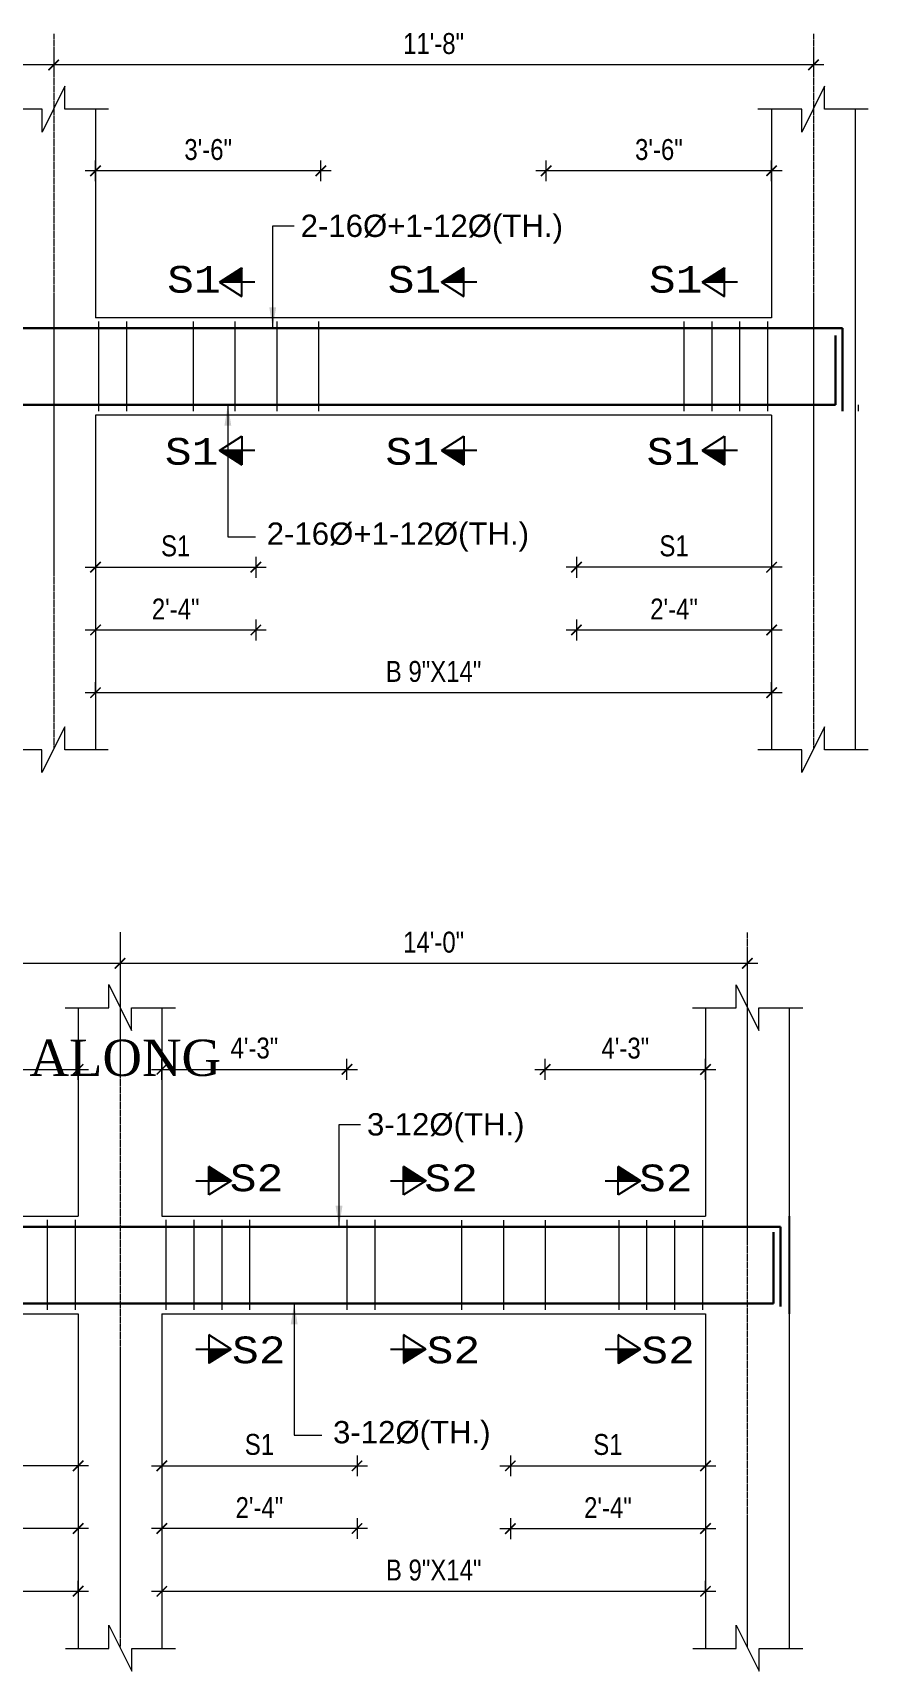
# Model space of a CAD drawing. Header units: inches. Extents: x -412 to 2766, y -9590 to -2111.
# Drawn here: x 1982.1 to 2221.8, y -5731.1 to -5261 of the extents above; entities that cross this region are included whole.
import ezdxf

# ---------------------------------------------------------------- set-up
doc = ezdxf.new("R2010")
doc.units = ezdxf.units.IN
doc.header["$LTSCALE"] = 0.5
doc.header["$MEASUREMENT"] = 0
doc.header["$PDMODE"] = 66
for name, pattern in [('ACAD_ISO02W100', [15, 12, -3]), ('ACAD_ISO03W100', [30, 12, -18]), ('CENTER2', [1.125, 0.75, -0.125, 0.125, -0.125])]:
    doc.linetypes.add(name, pattern=pattern)
for name, color, linetype, lineweight in [('09 CONTINUITY', 7, 'Continuous', 9), ('15 CENTER', 113, 'CENTER2', 15), ('15 TEXT', 7, 'Continuous', 15), ('20 BEAM ELEVATION', 140, 'ACAD_ISO03W100', 20), ('20 BEAM SECTION ARROW', 7, 'ACAD_ISO02W100', 20), ('20 STIRRUPS', 137, 'Continuous', 20), ('30 RENFORCEMENT', 12, 'Continuous', 30), ('DIM', 180, 'Continuous', 5), ('Profile ele', 4, 'Continuous', 25), ('RINF', 4, 'Continuous', 25)]:
    doc.layers.add(name, color=color, linetype=linetype, lineweight=lineweight)
doc.styles.add('arial', font='arial.ttf')
doc.styles.add('CUNEW', font='cour.ttf')
doc.styles.add('ordinary', font='ARIALN.TTF')
doc.styles.add('TEX8', font='cour.ttf', dxfattribs={"width": 0.75})
doc.dimstyles.new('SUREN 1', dxfattribs={"dimtxt": 0.75, "dimasz": 6, "dimexe": 1.5, "dimexo": 1.5, "dimgap": 1, "dimtad": 1, "dimdec": 1, "dimzin": 3, "dimdsep": 46, "dimlunit": 4, "dimtxsty": 'TEX8', "dimblk": 'ARCHTICK', "dimcen": 0.09375, "dimclrd": 1, "dimclre": 1, "dimclrt": 256, "dimadec": 0, "dimazin": 0, "dimtfac": 0.75, "dimtdec": 1, "dimtmove": 1, "dimatfit": 3, "dimfxl": 1, "dimtolj": 1, "dimtzin": 0, "dimlwd": 9, "dimlwe": 9, "dimarcsym": 0})
doc.dimstyles.new('SUREN 4', dxfattribs={"dimtxt": 4, "dimasz": 3, "dimexe": 3, "dimexo": 0, "dimgap": 3, "dimtad": 1, "dimdec": 0, "dimzin": 3, "dimdsep": 46, "dimlunit": 4, "dimtxsty": 'ordinary', "dimblk": 'ARCHTICK', "dimcen": 8, "dimdle": 3, "dimclrd": 1, "dimclre": 5, "dimclrt": 256, "dimadec": 3, "dimazin": 0, "dimtfac": 1, "dimtdec": 0, "dimtmove": 1, "dimatfit": 3, "dimfxl": 3, "dimfxlon": 1, "dimfrac": 1, "dimtolj": 1, "dimtzin": 0, "dimlwd": 5, "dimlwe": 5, "dimarcsym": 0})

# ---------------------------------------------------------------- blocks, each defined once
blk = doc.blocks.new('_ArchTick')
at = {"color": 0, "linetype": 'ByBlock', "const_width": 0.15}
blk.add_lwpolyline([(-0.5, -0.5), (0.5, 0.5)], dxfattribs=at)
blk = doc.blocks.new('*D1481')
at = {"layer": 'Defpoints', "color": 0, "transparency": 16777216}
for p in [(-17525.34, -16609.72), (-17469.34, -16609.72), (-17469.34, -16653.33)]:
    blk.add_point(p, dxfattribs=at)
at = {"layer": 'DIM', "color": 1, "lineweight": 5, "transparency": 16777216}
blk.add_line((-17528.34, -16653.33), (-17466.34, -16653.33), dxfattribs=at)
at = {"layer": 'DIM', "color": 5, "lineweight": 5, "transparency": 16777216}
for p, q in [((-17525.34, -16650.33), (-17525.34, -16656.33)), ((-17469.34, -16650.33), (-17469.34, -16656.33))]:
    blk.add_line(p, q, dxfattribs=at)
at = {"layer": 'DIM', "color": 1, "lineweight": 5, "transparency": 16777216, "xscale": 3, "yscale": 3, "zscale": 3, "rotation": 180}
blk.add_blockref('_ArchTick', (-17525.34, -16653.33), dxfattribs=at)
at = {"layer": 'DIM', "color": 1, "lineweight": 5, "transparency": 16777216, "xscale": 3, "yscale": 3, "zscale": 3}
blk.add_blockref('_ArchTick', (-17469.34, -16653.33), dxfattribs=at)
at = {"layer": 'DIM', "transparency": 16777216, "insert": (-17497.34, -16647.23), "char_height": 6, "attachment_point": 5, "style": 'ordinary'}
blk.add_mtext('\\A1;S1', dxfattribs=at)
blk = doc.blocks.new('*D1482')
at = {"layer": 'Defpoints', "color": 0, "transparency": 16777216}
for p in [(-17525.34, -16609.72), (-17469.34, -16609.72), (-17525.34, -16671.33)]:
    blk.add_point(p, dxfattribs=at)
at = {"layer": 'DIM', "color": 5, "lineweight": 5, "transparency": 16777216}
for p, q in [((-17525.34, -16668.33), (-17525.34, -16674.33)), ((-17469.34, -16668.33), (-17469.34, -16674.33))]:
    blk.add_line(p, q, dxfattribs=at)
at = {"layer": 'DIM', "color": 1, "lineweight": 5, "transparency": 16777216}
blk.add_line((-17466.34, -16671.33), (-17528.34, -16671.33), dxfattribs=at)
at = {"layer": 'DIM', "color": 1, "lineweight": 5, "transparency": 16777216, "xscale": 3, "yscale": 3, "zscale": 3, "rotation": 180}
blk.add_blockref('_ArchTick', (-17525.34, -16671.33), dxfattribs=at)
at = {"layer": 'DIM', "color": 1, "lineweight": 5, "transparency": 16777216, "xscale": 3, "yscale": 3, "zscale": 3}
blk.add_blockref('_ArchTick', (-17469.34, -16671.33), dxfattribs=at)
at = {"layer": 'DIM', "transparency": 16777216, "insert": (-17497.34, -16665.32), "char_height": 6, "attachment_point": 5, "style": 'ordinary'}
blk.add_mtext('\\A1;2\'-4"', dxfattribs=at)
blk = doc.blocks.new('*D1483')
at = {"layer": 'Defpoints', "color": 0, "transparency": 16777216}
for p in [(-17595.34, -16609.72), (-17549.34, -16609.72), (-17595.34, -16653.33)]:
    blk.add_point(p, dxfattribs=at)
at = {"layer": 'DIM', "color": 1, "lineweight": 5, "transparency": 16777216}
blk.add_line((-17546.34, -16653.33), (-17598.34, -16653.33), dxfattribs=at)
at = {"layer": 'DIM', "color": 5, "lineweight": 5, "transparency": 16777216}
for p, q in [((-17595.34, -16650.33), (-17595.34, -16656.33)), ((-17549.34, -16650.33), (-17549.34, -16656.33))]:
    blk.add_line(p, q, dxfattribs=at)
at = {"layer": 'DIM', "color": 1, "lineweight": 5, "transparency": 16777216, "xscale": 3, "yscale": 3, "zscale": 3, "rotation": 180}
blk.add_blockref('_ArchTick', (-17595.34, -16653.33), dxfattribs=at)
at = {"layer": 'DIM', "color": 1, "lineweight": 5, "transparency": 16777216, "xscale": 3, "yscale": 3, "zscale": 3}
blk.add_blockref('_ArchTick', (-17549.34, -16653.33), dxfattribs=at)
at = {"layer": 'DIM', "transparency": 16777216, "insert": (-17572.34, -16647.23), "char_height": 6, "attachment_point": 5, "style": 'ordinary'}
blk.add_mtext('\\A1;S1', dxfattribs=at)
blk = doc.blocks.new('*D1484')
at = {"layer": 'Defpoints', "color": 0, "transparency": 16777216}
for p in [(-17595.34, -16609.72), (-17549.34, -16609.72), (-17595.34, -16671.33)]:
    blk.add_point(p, dxfattribs=at)
at = {"layer": 'DIM', "color": 5, "lineweight": 5, "transparency": 16777216}
for p, q in [((-17595.34, -16668.33), (-17595.34, -16674.33)), ((-17549.34, -16668.33), (-17549.34, -16674.33))]:
    blk.add_line(p, q, dxfattribs=at)
at = {"layer": 'DIM', "color": 1, "lineweight": 5, "transparency": 16777216}
blk.add_line((-17546.34, -16671.33), (-17598.34, -16671.33), dxfattribs=at)
at = {"layer": 'DIM', "color": 1, "lineweight": 5, "transparency": 16777216, "xscale": 3, "yscale": 3, "zscale": 3, "rotation": 180}
blk.add_blockref('_ArchTick', (-17595.34, -16671.33), dxfattribs=at)
at = {"layer": 'DIM', "color": 1, "lineweight": 5, "transparency": 16777216, "xscale": 3, "yscale": 3, "zscale": 3}
blk.add_blockref('_ArchTick', (-17549.34, -16671.33), dxfattribs=at)
at = {"layer": 'DIM', "transparency": 16777216, "insert": (-17572.34, -16665.32), "char_height": 6, "attachment_point": 5, "style": 'ordinary'}
blk.add_mtext('\\A1;2\'-4"', dxfattribs=at)
blk = doc.blocks.new('*D1485')
at = {"layer": 'Defpoints', "color": 0, "transparency": 16777216}
for p in [(-17425.34, -16609.74), (-17369.34, -16609.74), (-17369.34, -16653.35)]:
    blk.add_point(p, dxfattribs=at)
at = {"layer": 'DIM', "color": 1, "lineweight": 5, "transparency": 16777216}
blk.add_line((-17428.34, -16653.35), (-17366.34, -16653.35), dxfattribs=at)
at = {"layer": 'DIM', "color": 5, "lineweight": 5, "transparency": 16777216}
for p, q in [((-17425.34, -16650.35), (-17425.34, -16656.35)), ((-17369.34, -16650.35), (-17369.34, -16656.35))]:
    blk.add_line(p, q, dxfattribs=at)
at = {"layer": 'DIM', "color": 1, "lineweight": 5, "transparency": 16777216, "xscale": 3, "yscale": 3, "zscale": 3, "rotation": 180}
blk.add_blockref('_ArchTick', (-17425.34, -16653.35), dxfattribs=at)
at = {"layer": 'DIM', "color": 1, "lineweight": 5, "transparency": 16777216, "xscale": 3, "yscale": 3, "zscale": 3}
blk.add_blockref('_ArchTick', (-17369.34, -16653.35), dxfattribs=at)
at = {"layer": 'DIM', "transparency": 16777216, "insert": (-17397.34, -16647.25), "char_height": 6, "attachment_point": 5, "style": 'ordinary'}
blk.add_mtext('\\A1;S1', dxfattribs=at)
blk = doc.blocks.new('*D1486')
at = {"layer": 'Defpoints', "color": 0, "transparency": 16777216}
for p in [(-17425.34, -16609.74), (-17369.34, -16609.74), (-17369.34, -16671.35)]:
    blk.add_point(p, dxfattribs=at)
at = {"layer": 'DIM', "color": 1, "lineweight": 5, "transparency": 16777216}
blk.add_line((-17428.34, -16671.35), (-17366.34, -16671.35), dxfattribs=at)
at = {"layer": 'DIM', "color": 5, "lineweight": 5, "transparency": 16777216}
for p, q in [((-17425.34, -16668.35), (-17425.34, -16674.35)), ((-17369.34, -16668.35), (-17369.34, -16674.35))]:
    blk.add_line(p, q, dxfattribs=at)
at = {"layer": 'DIM', "color": 1, "lineweight": 5, "transparency": 16777216, "xscale": 3, "yscale": 3, "zscale": 3, "rotation": 180}
blk.add_blockref('_ArchTick', (-17425.34, -16671.35), dxfattribs=at)
at = {"layer": 'DIM', "color": 1, "lineweight": 5, "transparency": 16777216, "xscale": 3, "yscale": 3, "zscale": 3}
blk.add_blockref('_ArchTick', (-17369.34, -16671.35), dxfattribs=at)
at = {"layer": 'DIM', "transparency": 16777216, "insert": (-17397.34, -16665.34), "char_height": 6, "attachment_point": 5, "style": 'ordinary'}
blk.add_mtext('\\A1;2\'-4"', dxfattribs=at)
blk = doc.blocks.new('*D1487')
at = {"layer": 'Defpoints', "color": 0, "transparency": 16777216}
for p in [(-17743.34, -16689.33), (-17549.34, -16689.33), (-17549.34, -16689.33)]:
    blk.add_point(p, dxfattribs=at)
at = {"layer": 'DIM', "color": 5, "lineweight": 5, "transparency": 16777216}
for p, q in [((-17743.34, -16689.33), (-17743.34, -16686.33)), ((-17549.34, -16689.33), (-17549.34, -16686.33))]:
    blk.add_line(p, q, dxfattribs=at)
at = {"layer": 'DIM', "color": 1, "lineweight": 5, "transparency": 16777216}
blk.add_line((-17746.34, -16689.33), (-17546.34, -16689.33), dxfattribs=at)
at = {"layer": 'DIM', "color": 1, "lineweight": 5, "transparency": 16777216, "xscale": 3, "yscale": 3, "zscale": 3, "rotation": 180}
blk.add_blockref('_ArchTick', (-17743.34, -16689.33), dxfattribs=at)
at = {"layer": 'DIM', "color": 1, "lineweight": 5, "transparency": 16777216, "xscale": 3, "yscale": 3, "zscale": 3}
blk.add_blockref('_ArchTick', (-17549.34, -16689.33), dxfattribs=at)
at = {"layer": 'DIM', "transparency": 16777216, "insert": (-17646.34, -16683.27), "char_height": 6, "attachment_point": 5, "style": 'ordinary'}
blk.add_mtext('\\A1;B 9"X14"', dxfattribs=at)
blk = doc.blocks.new('*D1488')
at = {"layer": 'Defpoints', "color": 0, "transparency": 16777216}
for p in [(-17525.34, -16689.33), (-17369.34, -16689.35, 0), (-17369.34, -16689.35)]:
    blk.add_point(p, dxfattribs=at)
at = {"layer": 'DIM', "color": 5, "lineweight": 5, "transparency": 16777216}
for p, q in [((-17369.34, -16689.35), (-17369.34, -16686.35)), ((-17525.34, -16689.33), (-17525.34, -16692.35))]:
    blk.add_line(p, q, dxfattribs=at)
at = {"layer": 'DIM', "color": 1, "lineweight": 5, "transparency": 16777216}
blk.add_line((-17528.34, -16689.35), (-17366.34, -16689.35), dxfattribs=at)
at = {"layer": 'DIM', "color": 1, "lineweight": 5, "transparency": 16777216, "xscale": 3, "yscale": 3, "zscale": 3, "rotation": 180}
blk.add_blockref('_ArchTick', (-17525.34, -16689.35), dxfattribs=at)
at = {"layer": 'DIM', "color": 1, "lineweight": 5, "transparency": 16777216, "xscale": 3, "yscale": 3, "zscale": 3}
blk.add_blockref('_ArchTick', (-17369.34, -16689.35), dxfattribs=at)
at = {"layer": 'DIM', "transparency": 16777216, "insert": (-17447.34, -16683.29), "char_height": 6, "attachment_point": 5, "style": 'ordinary'}
blk.add_mtext('\\A1;B 9"X14"', dxfattribs=at)
blk = doc.blocks.new('*D1489')
at = {"layer": 'Defpoints', "color": 0, "transparency": 16777216}
for p in [(-17755.34, -16500.24), (-17537.34, -16500.24), (-17755.34, -16509.14)]:
    blk.add_point(p, dxfattribs=at)
at = {"layer": 'DIM', "color": 5, "lineweight": 5, "transparency": 16777216}
for p, q in [((-17755.34, -16506.14), (-17755.34, -16512.14)), ((-17537.34, -16506.14), (-17537.34, -16512.14))]:
    blk.add_line(p, q, dxfattribs=at)
at = {"layer": 'DIM', "color": 1, "lineweight": 5, "transparency": 16777216}
blk.add_line((-17534.34, -16509.14), (-17758.34, -16509.14), dxfattribs=at)
at = {"layer": 'DIM', "color": 1, "lineweight": 5, "transparency": 16777216, "xscale": 3, "yscale": 3, "zscale": 3, "rotation": 180}
blk.add_blockref('_ArchTick', (-17755.34, -16509.14), dxfattribs=at)
at = {"layer": 'DIM', "color": 1, "lineweight": 5, "transparency": 16777216, "xscale": 3, "yscale": 3, "zscale": 3}
blk.add_blockref('_ArchTick', (-17537.34, -16509.14), dxfattribs=at)
at = {"layer": 'DIM', "transparency": 16777216, "insert": (-17646.34, -16503.13), "char_height": 6, "attachment_point": 5, "style": 'ordinary'}
blk.add_mtext('\\A1;12\'-7"', dxfattribs=at)
blk = doc.blocks.new('*D1490')
at = {"layer": 'Defpoints', "color": 0, "transparency": 16777216}
for p in [(-17537.34, -16500.24), (-17357.34, -16500.26, 0), (-17537.34, -16509.16)]:
    blk.add_point(p, dxfattribs=at)
at = {"layer": 'DIM', "color": 5, "lineweight": 5, "transparency": 16777216}
for p, q in [((-17537.34, -16506.16), (-17537.34, -16512.16)), ((-17357.34, -16506.16), (-17357.34, -16512.16))]:
    blk.add_line(p, q, dxfattribs=at)
at = {"layer": 'DIM', "color": 1, "lineweight": 5, "transparency": 16777216}
blk.add_line((-17354.34, -16509.16), (-17540.34, -16509.16), dxfattribs=at)
at = {"layer": 'DIM', "color": 1, "lineweight": 5, "transparency": 16777216, "xscale": 3, "yscale": 3, "zscale": 3, "rotation": 180}
blk.add_blockref('_ArchTick', (-17537.34, -16509.16), dxfattribs=at)
at = {"layer": 'DIM', "color": 1, "lineweight": 5, "transparency": 16777216, "xscale": 3, "yscale": 3, "zscale": 3}
blk.add_blockref('_ArchTick', (-17357.34, -16509.16), dxfattribs=at)
at = {"layer": 'DIM', "transparency": 16777216, "insert": (-17447.34, -16503.1), "char_height": 6, "attachment_point": 5, "style": 'ordinary'}
blk.add_mtext('\\A1;14\'-0"', dxfattribs=at)
blk = doc.blocks.new('*D1491')
at = {"layer": 'Defpoints', "color": 0, "transparency": 16777216}
for p in [(-17472.23, -16539.56), (-17525.34, -16581.72), (-17472.23, -16586.24)]:
    blk.add_point(p, dxfattribs=at)
at = {"layer": 'DIM', "color": 5, "lineweight": 5, "transparency": 16777216}
for p, q in [((-17525.34, -16542.56), (-17525.34, -16536.56)), ((-17472.23, -16542.56), (-17472.23, -16536.56))]:
    blk.add_line(p, q, dxfattribs=at)
at = {"layer": 'DIM', "color": 1, "lineweight": 5, "transparency": 16777216}
blk.add_line((-17528.34, -16539.56), (-17469.23, -16539.56), dxfattribs=at)
at = {"layer": 'DIM', "color": 1, "lineweight": 5, "transparency": 16777216, "xscale": 3, "yscale": 3, "zscale": 3, "rotation": 180}
blk.add_blockref('_ArchTick', (-17525.34, -16539.56), dxfattribs=at)
at = {"layer": 'DIM', "color": 1, "lineweight": 5, "transparency": 16777216, "xscale": 3, "yscale": 3, "zscale": 3}
blk.add_blockref('_ArchTick', (-17472.23, -16539.56), dxfattribs=at)
at = {"layer": 'DIM', "transparency": 16777216, "insert": (-17498.78, -16533.49), "char_height": 6, "attachment_point": 5, "style": 'ordinary'}
blk.add_mtext('\\A1;4\'-3"', dxfattribs=at)
blk = doc.blocks.new('*D1492')
at = {"layer": 'Defpoints', "color": 0, "transparency": 16777216}
for p in [(-17369.34, -16539.58), (-17369.34, -16581.74), (-17415.35, -16586.24)]:
    blk.add_point(p, dxfattribs=at)
at = {"layer": 'DIM', "color": 5, "lineweight": 5, "transparency": 16777216}
for p, q in [((-17415.35, -16542.58), (-17415.35, -16536.58)), ((-17369.34, -16542.58), (-17369.34, -16536.58))]:
    blk.add_line(p, q, dxfattribs=at)
at = {"layer": 'DIM', "color": 1, "lineweight": 5, "transparency": 16777216}
blk.add_line((-17418.35, -16539.58), (-17366.34, -16539.58), dxfattribs=at)
at = {"layer": 'DIM', "color": 1, "lineweight": 5, "transparency": 16777216, "xscale": 3, "yscale": 3, "zscale": 3, "rotation": 180}
blk.add_blockref('_ArchTick', (-17415.35, -16539.58), dxfattribs=at)
at = {"layer": 'DIM', "color": 1, "lineweight": 5, "transparency": 16777216, "xscale": 3, "yscale": 3, "zscale": 3}
blk.add_blockref('_ArchTick', (-17369.34, -16539.58), dxfattribs=at)
at = {"layer": 'DIM', "transparency": 16777216, "insert": (-17392.34, -16533.51), "char_height": 6, "attachment_point": 5, "style": 'ordinary'}
blk.add_mtext('\\A1;4\'-3"', dxfattribs=at)
blk = doc.blocks.new('*D1494')
at = {"layer": 'Defpoints', "color": 0, "transparency": 16777216}
for p in [(-17549.34, -16539.56), (-17614.01, -16581.72), (-17549.34, -16586.23, 0)]:
    blk.add_point(p, dxfattribs=at)
at = {"layer": 'DIM', "color": 5, "lineweight": 5, "transparency": 16777216}
for p, q in [((-17614.01, -16542.56), (-17614.01, -16536.56)), ((-17549.34, -16542.56), (-17549.34, -16536.56))]:
    blk.add_line(p, q, dxfattribs=at)
at = {"layer": 'DIM', "color": 1, "lineweight": 5, "transparency": 16777216}
blk.add_line((-17617.01, -16539.56), (-17546.34, -16539.56), dxfattribs=at)
at = {"layer": 'DIM', "color": 1, "lineweight": 5, "transparency": 16777216, "xscale": 3, "yscale": 3, "zscale": 3, "rotation": 180}
blk.add_blockref('_ArchTick', (-17614.01, -16539.56), dxfattribs=at)
at = {"layer": 'DIM', "color": 1, "lineweight": 5, "transparency": 16777216, "xscale": 3, "yscale": 3, "zscale": 3}
blk.add_blockref('_ArchTick', (-17549.34, -16539.56), dxfattribs=at)
at = {"layer": 'DIM', "transparency": 16777216, "insert": (-17581.67, -16533.49), "char_height": 6, "attachment_point": 5, "style": 'ordinary'}
blk.add_mtext('\\A1;3\'-8"', dxfattribs=at)
blk = doc.blocks.new('*D1546')
at = {"layer": 'Defpoints', "color": 0, "transparency": 16777216}
for p in [(-15566.78, -17058.32), (-15510.78, -17058.32), (-15566.78, -17101.93)]:
    blk.add_point(p, dxfattribs=at)
at = {"layer": 'DIM', "color": 5, "lineweight": 5, "transparency": 16777216}
for p, q in [((-15566.78, -17098.93), (-15566.78, -17104.93)), ((-15510.78, -17098.93), (-15510.78, -17104.93))]:
    blk.add_line(p, q, dxfattribs=at)
at = {"layer": 'DIM', "color": 1, "lineweight": 5, "transparency": 16777216}
blk.add_line((-15507.78, -17101.93), (-15569.78, -17101.93), dxfattribs=at)
at = {"layer": 'DIM', "color": 1, "lineweight": 5, "transparency": 16777216, "xscale": 3, "yscale": 3, "zscale": 3, "rotation": 180}
blk.add_blockref('_ArchTick', (-15566.78, -17101.93), dxfattribs=at)
at = {"layer": 'DIM', "color": 1, "lineweight": 5, "transparency": 16777216, "xscale": 3, "yscale": 3, "zscale": 3}
blk.add_blockref('_ArchTick', (-15510.78, -17101.93), dxfattribs=at)
at = {"layer": 'DIM', "transparency": 16777216, "insert": (-15538.78, -17095.83), "char_height": 6, "attachment_point": 5, "style": 'ordinary'}
blk.add_mtext('\\A1;S1', dxfattribs=at)
blk = doc.blocks.new('*D1547')
at = {"layer": 'Defpoints', "color": 0, "transparency": 16777216}
for p in [(-15566.78, -17058.32), (-15510.78, -17058.32), (-15510.78, -17119.93)]:
    blk.add_point(p, dxfattribs=at)
at = {"layer": 'DIM', "color": 5, "lineweight": 5, "transparency": 16777216}
for p, q in [((-15566.78, -17116.93), (-15566.78, -17122.93)), ((-15510.78, -17116.93), (-15510.78, -17122.93))]:
    blk.add_line(p, q, dxfattribs=at)
at = {"layer": 'DIM', "color": 1, "lineweight": 5, "transparency": 16777216}
blk.add_line((-15569.78, -17119.93), (-15507.78, -17119.93), dxfattribs=at)
at = {"layer": 'DIM', "color": 1, "lineweight": 5, "transparency": 16777216, "xscale": 3, "yscale": 3, "zscale": 3, "rotation": 180}
blk.add_blockref('_ArchTick', (-15566.78, -17119.93), dxfattribs=at)
at = {"layer": 'DIM', "color": 1, "lineweight": 5, "transparency": 16777216, "xscale": 3, "yscale": 3, "zscale": 3}
blk.add_blockref('_ArchTick', (-15510.78, -17119.93), dxfattribs=at)
at = {"layer": 'DIM', "transparency": 16777216, "insert": (-15538.78, -17113.92), "char_height": 6, "attachment_point": 5, "style": 'ordinary'}
blk.add_mtext('\\A1;2\'-4"', dxfattribs=at)
blk = doc.blocks.new('*D1550')
at = {"layer": 'Defpoints', "color": 0, "transparency": 16777216}
for p in [(-15704.78, -17058.32), (-15658.78, -17058.32), (-15658.78, -17101.93)]:
    blk.add_point(p, dxfattribs=at)
at = {"layer": 'DIM', "color": 5, "lineweight": 5, "transparency": 16777216}
for p, q in [((-15704.78, -17098.93), (-15704.78, -17104.93)), ((-15658.78, -17098.93), (-15658.78, -17104.93))]:
    blk.add_line(p, q, dxfattribs=at)
at = {"layer": 'DIM', "color": 1, "lineweight": 5, "transparency": 16777216}
blk.add_line((-15707.78, -17101.93), (-15655.78, -17101.93), dxfattribs=at)
at = {"layer": 'DIM', "color": 1, "lineweight": 5, "transparency": 16777216, "xscale": 3, "yscale": 3, "zscale": 3, "rotation": 180}
blk.add_blockref('_ArchTick', (-15704.78, -17101.93), dxfattribs=at)
at = {"layer": 'DIM', "color": 1, "lineweight": 5, "transparency": 16777216, "xscale": 3, "yscale": 3, "zscale": 3}
blk.add_blockref('_ArchTick', (-15658.78, -17101.93), dxfattribs=at)
at = {"layer": 'DIM', "transparency": 16777216, "insert": (-15681.78, -17095.83), "char_height": 6, "attachment_point": 5, "style": 'ordinary'}
blk.add_mtext('\\A1;S1', dxfattribs=at)
blk = doc.blocks.new('*D1551')
at = {"layer": 'Defpoints', "color": 0, "transparency": 16777216}
for p in [(-15704.78, -17058.32), (-15658.78, -17058.32), (-15658.78, -17119.93)]:
    blk.add_point(p, dxfattribs=at)
at = {"layer": 'DIM', "color": 5, "lineweight": 5, "transparency": 16777216}
for p, q in [((-15704.78, -17116.93), (-15704.78, -17122.93)), ((-15658.78, -17116.93), (-15658.78, -17122.93))]:
    blk.add_line(p, q, dxfattribs=at)
at = {"layer": 'DIM', "color": 1, "lineweight": 5, "transparency": 16777216}
blk.add_line((-15707.78, -17119.93), (-15655.78, -17119.93), dxfattribs=at)
at = {"layer": 'DIM', "color": 1, "lineweight": 5, "transparency": 16777216, "xscale": 3, "yscale": 3, "zscale": 3, "rotation": 180}
blk.add_blockref('_ArchTick', (-15704.78, -17119.93), dxfattribs=at)
at = {"layer": 'DIM', "color": 1, "lineweight": 5, "transparency": 16777216, "xscale": 3, "yscale": 3, "zscale": 3}
blk.add_blockref('_ArchTick', (-15658.78, -17119.93), dxfattribs=at)
at = {"layer": 'DIM', "transparency": 16777216, "insert": (-15681.78, -17113.92), "char_height": 6, "attachment_point": 5, "style": 'ordinary'}
blk.add_mtext('\\A1;2\'-4"', dxfattribs=at)
blk = doc.blocks.new('*D1554')
at = {"layer": 'Defpoints', "color": 0, "transparency": 16777216}
for p in [(-15704.78, -17137.93), (-15704.78, -17137.93), (-15510.78, -17137.93)]:
    blk.add_point(p, dxfattribs=at)
at = {"layer": 'DIM', "color": 1, "lineweight": 5, "transparency": 16777216}
blk.add_line((-15507.78, -17137.93), (-15707.78, -17137.93), dxfattribs=at)
at = {"layer": 'DIM', "color": 5, "lineweight": 5, "transparency": 16777216}
for p, q in [((-15704.78, -17137.93), (-15704.78, -17134.93)), ((-15510.78, -17137.93), (-15510.78, -17134.93))]:
    blk.add_line(p, q, dxfattribs=at)
at = {"layer": 'DIM', "color": 1, "lineweight": 5, "transparency": 16777216, "xscale": 3, "yscale": 3, "zscale": 3, "rotation": 180}
blk.add_blockref('_ArchTick', (-15704.78, -17137.93), dxfattribs=at)
at = {"layer": 'DIM', "color": 1, "lineweight": 5, "transparency": 16777216, "xscale": 3, "yscale": 3, "zscale": 3}
blk.add_blockref('_ArchTick', (-15510.78, -17137.93), dxfattribs=at)
at = {"layer": 'DIM', "transparency": 16777216, "insert": (-15607.78, -17131.87), "char_height": 6, "attachment_point": 5, "style": 'ordinary'}
blk.add_mtext('\\A1;B 9"X14"', dxfattribs=at)
blk = doc.blocks.new('*D1563')
at = {"layer": 'Defpoints', "color": 0, "transparency": 16777216}
for p in [(-15575.45, -16988.16), (-15510.78, -17030.32), (-15575.45, -17034.83, 0)]:
    blk.add_point(p, dxfattribs=at)
at = {"layer": 'DIM', "color": 5, "lineweight": 5, "transparency": 16777216}
for p, q in [((-15575.45, -16991.16), (-15575.45, -16985.16)), ((-15510.78, -16991.16), (-15510.78, -16985.16))]:
    blk.add_line(p, q, dxfattribs=at)
at = {"layer": 'DIM', "color": 1, "lineweight": 5, "transparency": 16777216}
blk.add_line((-15507.78, -16988.16), (-15578.45, -16988.16), dxfattribs=at)
at = {"layer": 'DIM', "color": 1, "lineweight": 5, "transparency": 16777216, "xscale": 3, "yscale": 3, "zscale": 3, "rotation": 180}
blk.add_blockref('_ArchTick', (-15575.45, -16988.16), dxfattribs=at)
at = {"layer": 'DIM', "color": 1, "lineweight": 5, "transparency": 16777216, "xscale": 3, "yscale": 3, "zscale": 3}
blk.add_blockref('_ArchTick', (-15510.78, -16988.16), dxfattribs=at)
at = {"layer": 'DIM', "transparency": 16777216, "insert": (-15543.12, -16982.1), "char_height": 6, "attachment_point": 5, "style": 'ordinary'}
blk.add_mtext('\\A1;3\'-6"', dxfattribs=at)
blk = doc.blocks.new('*D1564')
at = {"layer": 'Defpoints', "color": 0, "transparency": 16777216}
for p in [(-15704.78, -16988.16), (-15640.12, -17030.32), (-15704.78, -17034.83, 0)]:
    blk.add_point(p, dxfattribs=at)
at = {"layer": 'DIM', "color": 5, "lineweight": 5, "transparency": 16777216}
for p, q in [((-15704.78, -16991.16), (-15704.78, -16985.16)), ((-15640.12, -16991.16), (-15640.12, -16985.16))]:
    blk.add_line(p, q, dxfattribs=at)
at = {"layer": 'DIM', "color": 1, "lineweight": 5, "transparency": 16777216}
blk.add_line((-15637.12, -16988.16), (-15707.78, -16988.16), dxfattribs=at)
at = {"layer": 'DIM', "color": 1, "lineweight": 5, "transparency": 16777216, "xscale": 3, "yscale": 3, "zscale": 3, "rotation": 180}
blk.add_blockref('_ArchTick', (-15704.78, -16988.16), dxfattribs=at)
at = {"layer": 'DIM', "color": 1, "lineweight": 5, "transparency": 16777216, "xscale": 3, "yscale": 3, "zscale": 3}
blk.add_blockref('_ArchTick', (-15640.12, -16988.16), dxfattribs=at)
at = {"layer": 'DIM', "transparency": 16777216, "insert": (-15672.45, -16982.1), "char_height": 6, "attachment_point": 5, "style": 'ordinary'}
blk.add_mtext('\\A1;3\'-6"', dxfattribs=at)
blk = doc.blocks.new('*D1568')
at = {"layer": 'Defpoints', "color": 0, "transparency": 16777216}
for p in [(-15896.78, -16948.86), (-15716.78, -16948.88, 0), (-15896.78, -16957.79)]:
    blk.add_point(p, dxfattribs=at)
at = {"layer": 'DIM', "color": 5, "lineweight": 5, "transparency": 16777216}
for p, q in [((-15896.78, -16954.79), (-15896.78, -16960.79)), ((-15716.78, -16954.79), (-15716.78, -16960.79))]:
    blk.add_line(p, q, dxfattribs=at)
at = {"layer": 'DIM', "color": 1, "lineweight": 5, "transparency": 16777216}
blk.add_line((-15713.78, -16957.79), (-15899.78, -16957.79), dxfattribs=at)
at = {"layer": 'DIM', "color": 1, "lineweight": 5, "transparency": 16777216, "xscale": 3, "yscale": 3, "zscale": 3, "rotation": 180}
blk.add_blockref('_ArchTick', (-15896.78, -16957.79), dxfattribs=at)
at = {"layer": 'DIM', "color": 1, "lineweight": 5, "transparency": 16777216, "xscale": 3, "yscale": 3, "zscale": 3}
blk.add_blockref('_ArchTick', (-15716.78, -16957.79), dxfattribs=at)
at = {"layer": 'DIM', "transparency": 16777216, "insert": (-15806.78, -16951.72), "char_height": 6, "attachment_point": 5, "style": 'ordinary'}
blk.add_mtext('\\A1;7\'-8"', dxfattribs=at)
blk = doc.blocks.new('*D1583')
at = {"layer": 'Defpoints', "color": 0, "transparency": 16777216}
for p in [(-15716.78, -16948.84), (-15498.78, -16948.84), (-15716.78, -16957.75)]:
    blk.add_point(p, dxfattribs=at)
at = {"layer": 'DIM', "color": 5, "lineweight": 5, "transparency": 16777216}
for p, q in [((-15716.78, -16954.75), (-15716.78, -16960.75)), ((-15498.78, -16954.75), (-15498.78, -16960.75))]:
    blk.add_line(p, q, dxfattribs=at)
at = {"layer": 'DIM', "color": 1, "lineweight": 5, "transparency": 16777216}
blk.add_line((-15495.78, -16957.75), (-15719.78, -16957.75), dxfattribs=at)
at = {"layer": 'DIM', "color": 1, "lineweight": 5, "transparency": 16777216, "xscale": 3, "yscale": 3, "zscale": 3, "rotation": 180}
blk.add_blockref('_ArchTick', (-15716.78, -16957.75), dxfattribs=at)
at = {"layer": 'DIM', "color": 1, "lineweight": 5, "transparency": 16777216, "xscale": 3, "yscale": 3, "zscale": 3}
blk.add_blockref('_ArchTick', (-15498.78, -16957.75), dxfattribs=at)
at = {"layer": 'DIM', "transparency": 16777216, "insert": (-15607.78, -16951.68), "char_height": 6, "attachment_point": 5, "style": 'ordinary'}
blk.add_mtext('\\A1;11\'-8"', dxfattribs=at)
blk = doc.blocks.new('51')
at = {"layer": 'RINF'}
h = blk.add_hatch(dxfattribs=at)
h.set_pattern_fill('ANSI31', color=1, scale=0.029257, style=0)
h.set_pattern_definition([(135.000000013, (-87441.2542703, -31960.1502733), (0.00271529004177, 0.00271529004057), [])])
h.paths.add_polyline_path([(-17511.84, -16567.42), (-17505.44, -16571.51), (-17511.84, -16571.51)])
h = blk.add_hatch(dxfattribs=at)
h.set_pattern_fill('ANSI31', color=1, scale=0.029257, style=0)
h.set_pattern_definition([(135.000000013, (-87783.414009, -31960.1601314), (0.00271529004177, 0.00271529004057), [])])
h.paths.add_polyline_path([(-17456, -16567.43), (-17449.59, -16571.52), (-17456, -16571.52)])
h = blk.add_hatch(dxfattribs=at)
h.set_pattern_fill('ANSI31', color=1, scale=0.029257, style=0)
h.set_pattern_definition([(135.000000013, (-87323.8220682, -31960.1699894), (0.00271529004177, 0.00271529004057), [])])
h.paths.add_polyline_path([(-17394.41, -16567.44), (-17388, -16571.53), (-17394.41, -16571.53)])
h = blk.add_hatch(dxfattribs=at)
h.set_pattern_fill('ANSI31', color=1, scale=1.6, style=0)
h.set_pattern_definition([(135.000000013, (-3812514.86467, -833752.97078), (0.148492424155, 0.148492424089), [])])
h.paths.add_polyline_path([(-17511.84, -16623.91), (-17505.44, -16619.82), (-17511.84, -16619.82)])
h = blk.add_hatch(dxfattribs=at)
h.set_pattern_fill('ANSI31', color=1, scale=1.6, style=0)
h.set_pattern_definition([(135.000000013, (-3812857.0244, -833752.98064), (0.148492424155, 0.148492424089), [])])
h.paths.add_polyline_path([(-17456, -16623.92), (-17449.59, -16619.83), (-17456, -16619.83)])
h = blk.add_hatch(dxfattribs=at)
h.set_pattern_fill('ANSI31', color=1, scale=1.6, style=0)
h.set_pattern_definition([(135.000000013, (-3812397.43246, -833752.9905), (0.148492424155, 0.148492424089), [])])
h.paths.add_polyline_path([(-17394.41, -16623.93), (-17388, -16619.84), (-17394.41, -16619.84)])
at = {"layer": '09 CONTINUITY', "color": 2, "lineweight": 5, "ltscale": 25, "elevation": 0}
for points in [[(-17553.06, -16521.89), (-17540.56, -16521.89), (-17540.56, -16515.26), (-17534.02, -16528.44), (-17534.02, -16521.89), (-17521.44, -16521.89)], [(-17373.06, -16521.91), (-17360.56, -16521.91), (-17360.56, -16515.28), (-17354.02, -16528.46), (-17354.02, -16521.91), (-17341.44, -16521.91)], [(-17553.01, -16705.72), (-17540.51, -16705.72), (-17540.51, -16699.09), (-17533.97, -16712.27), (-17533.97, -16705.72), (-17521.39, -16705.72)], [(-17373.01, -16705.74), (-17360.51, -16705.74), (-17360.51, -16699.11), (-17353.97, -16712.29), (-17353.97, -16705.74), (-17341.39, -16705.74)]]:
    blk.add_lwpolyline(points, dxfattribs=at)
at = {"layer": '15 CENTER', "ltscale": 0.05}
for p, q in [((-17537.34, -16500.24), (-17537.34, -16705.48)), ((-17357.34, -16500.26, 0), (-17357.34, -16705.5, 0))]:
    blk.add_line(p, q, dxfattribs=at)
at = {"layer": '20 BEAM ELEVATION', "linetype": 'ByBlock', "ltscale": 20}
for p, q in [((-17549.34, -16521.89), (-17549.34, -16581.72)), ((-17525.34, -16521.89), (-17525.34, -16581.72)), ((-17369.34, -16521.91, 0), (-17369.34, -16581.74, 0)), ((-17345.34, -16521.91, 0), (-17345.34, -16581.74, 0)), ((-17743.34, -16581.72), (-17549.34, -16581.72)), ((-17525.34, -16581.72), (-17369.34, -16581.74, 0)), ((-17743.34, -16609.72), (-17549.34, -16609.72)), ((-17549.34, -16609.72), (-17549.34, -16705.72)), ((-17525.34, -16609.72), (-17525.34, -16705.72)), ((-17525.34, -16609.72), (-17369.34, -16609.74, 0)), ((-17369.34, -16609.74, 0), (-17369.34, -16705.74, 0)), ((-17345.34, -16609.74, 0), (-17345.34, -16705.74, 0))]:
    blk.add_line(p, q, dxfattribs=at)
at = {"layer": '20 STIRRUPS'}
for p, q in [((-17558.23, -16582.78), (-17558.23, -16608.56)), ((-17550.23, -16582.78), (-17550.23, -16608.56)), ((-17524.15, -16582.78), (-17524.15, -16608.56)), ((-17516.15, -16582.78), (-17516.15, -16608.56)), ((-17508.15, -16582.78), (-17508.15, -16608.56)), ((-17500.15, -16582.78), (-17500.15, -16608.56)), ((-17472.23, -16582.78), (-17472.23, -16608.56)), ((-17464.23, -16582.78), (-17464.23, -16608.56)), ((-17439.35, -16582.8, 0), (-17439.35, -16608.58, 0)), ((-17427.35, -16582.8, 0), (-17427.35, -16608.58, 0)), ((-17415.35, -16582.8, 0), (-17415.35, -16608.58, 0)), ((-17394.23, -16582.8, 0), (-17394.23, -16608.58, 0)), ((-17386.23, -16582.8, 0), (-17386.23, -16608.58, 0)), ((-17378.23, -16582.8, 0), (-17378.23, -16608.58, 0)), ((-17370.23, -16582.8, 0), (-17370.23, -16608.58, 0))]:
    blk.add_line(p, q, dxfattribs=at)
at = {"layer": '30 RENFORCEMENT', "lineweight": 30, "ltscale": 0.75}
for p, q in [((-17763.65, -16584.75), (-17347.87, -16584.77, 0)), ((-17349.87, -16586.3, 0), (-17349.87, -16606.74, 0)), ((-17347.87, -16584.77, 0), (-17347.87, -16607.66, 0)), ((-17761.65, -16606.72), (-17349.87, -16606.74, 0))]:
    blk.add_line(p, q, dxfattribs=at)
at = {"layer": 'Profile ele'}
blk.add_line((-17345.34, -16581.74, 0), (-17345.34, -16609.74, 0), dxfattribs=at)
at = {"layer": 'RINF', "color": 1}
for p, q in [((-17511.84, -16575.6), (-17511.84, -16567.42)), ((-17505.44, -16571.51), (-17511.84, -16567.42)), ((-17456, -16575.61, 0), (-17456, -16567.43, 0)), ((-17449.59, -16571.52, 0), (-17456, -16567.43, 0)), ((-17394.41, -16575.62, 0), (-17394.41, -16567.44, 0)), ((-17388, -16571.53, 0), (-17394.41, -16567.44, 0)), ((-17515.58, -16571.51), (-17505.44, -16571.51)), ((-17505.44, -16571.51), (-17511.84, -16575.6)), ((-17459.74, -16571.52, 0), (-17449.59, -16571.52, 0)), ((-17449.59, -16571.52, 0), (-17456, -16575.61, 0)), ((-17398.15, -16571.53, 0), (-17388, -16571.53, 0)), ((-17388, -16571.53, 0), (-17394.41, -16575.62, 0)), ((-17511.84, -16615.73, 0), (-17511.84, -16623.91, 0)), ((-17505.44, -16619.82, 0), (-17511.84, -16615.73, 0)), ((-17456, -16615.74, 0), (-17456, -16623.92, 0)), ((-17449.59, -16619.83, 0), (-17456, -16615.74, 0)), ((-17394.41, -16615.75, 0), (-17394.41, -16623.93, 0)), ((-17388, -16619.84, 0), (-17394.41, -16615.75, 0)), ((-17515.58, -16619.82, 0), (-17505.44, -16619.82, 0)), ((-17505.44, -16619.82, 0), (-17511.84, -16623.91, 0)), ((-17459.74, -16619.83, 0), (-17449.59, -16619.83, 0)), ((-17449.59, -16619.83, 0), (-17456, -16623.92, 0)), ((-17398.15, -16619.84, 0), (-17388, -16619.84, 0)), ((-17388, -16619.84, 0), (-17394.41, -16623.93, 0))]:
    blk.add_line(p, q, dxfattribs=at)
at = {"layer": '15 TEXT', "style": 'arial'}
for p in [(-17466.48, -16558.54, 0), (-17476.21, -16646.88, 0)]:
    blk.add_text('3-12%%C(TH.)', height=6.4, dxfattribs=at).set_placement(p)
at = {"layer": '20 BEAM SECTION ARROW', "color": 2, "style": 'CUNEW'}
for p in [(-17505.86, -16574.54), (-17450.02, -16574.55, 0), (-17388.43, -16574.56, 0), (-17505.21, -16623.91, 0), (-17449.37, -16623.92, 0), (-17387.78, -16623.93, 0)]:
    blk.add_text('S2', height=7.68, rotation=360, dxfattribs=at).set_placement(p)
at = {"layer": 'DIM'}
for base, p1, p2, text, picture, middle in [((-17755.34, -16509.14), (-17537.34, -16500.24), (-17755.34, -16500.24), '12\'-7"', '*D1489', (-17646.34, -16503.13)), ((-17537.34, -16509.16), (-17357.34, -16500.26, 0), (-17537.34, -16500.24), '14\'-0"', '*D1490', (-17447.34, -16503.1)), ((-17549.34, -16539.56), (-17614.01, -16581.72), (-17549.34, -16586.23, 0), '3\'-8"', '*D1494', (-17581.67, -16533.49)), ((-17472.23, -16539.56), (-17525.34, -16581.72), (-17472.23, -16586.24), '4\'-3"', '*D1491', (-17498.78, -16533.49)), ((-17369.34, -16539.58, 0), (-17415.35, -16586.24, 0), (-17369.34, -16581.74, 0), '4\'-3"', '*D1492', (-17392.34, -16533.51, 0)), ((-17595.34, -16653.33), (-17549.34, -16609.72), (-17595.34, -16609.72), 'S1', '*D1483', (-17572.34, -16647.23)), ((-17595.34, -16671.33), (-17549.34, -16609.72), (-17595.34, -16609.72), '2\'-4"', '*D1484', (-17572.34, -16665.32)), ((-17469.34, -16653.33), (-17525.34, -16609.72), (-17469.34, -16609.72), 'S1', '*D1481', (-17497.34, -16647.23)), ((-17525.34, -16671.33), (-17469.34, -16609.72), (-17525.34, -16609.72), '2\'-4"', '*D1482', (-17497.34, -16665.32)), ((-17369.34, -16653.35, 0), (-17425.34, -16609.74, 0), (-17369.34, -16609.74, 0), 'S1', '*D1485', (-17397.34, -16647.25, 0)), ((-17369.34, -16671.35, 0), (-17425.34, -16609.74, 0), (-17369.34, -16609.74, 0), '2\'-4"', '*D1486', (-17397.34, -16665.34, 0)), ((-17549.34, -16689.33), (-17743.34, -16689.33), (-17549.34, -16689.33), 'B 9"X14"', '*D1487', (-17646.34, -16683.27)), ((-17369.34, -16689.35), (-17525.34, -16689.33), (-17369.34, -16689.35, 0), 'B 9"X14"', '*D1488', (-17447.34, -16683.29))]:
    dim = blk.add_linear_dim(base=base, p1=p1, p2=p2, text=text, dimstyle='SUREN 4', override={"dimtxt": 6}, dxfattribs=at)
    dim.commit()
    dim.dimension.update_dxf_attribs({"geometry": picture, "text_midpoint": middle})
at = {"layer": '15 TEXT'}
for points in [[(-17474.5, -16584.72, 0), (-17474.5, -16555.39, 0), (-17468.32, -16555.39, 0)], [(-17487.36, -16606.72), (-17487.39, -16644.58), (-17479.43, -16644.58)]]:
    blk.add_leader(points, dimstyle='SUREN 1', dxfattribs=at)
blk = doc.blocks.new('53')
at = {"layer": 'RINF'}
h = blk.add_hatch(dxfattribs=at)
h.set_pattern_fill('ANSI31', color=1, scale=0.029257, style=0)
h.set_pattern_definition([(135.000000013, (-85116.560301, -32408.7533786), (0.00271529004177, 0.00271529004057), [])])
h.paths.add_polyline_path([(-15662.76, -17016.03), (-15669.16, -17020.12), (-15662.76, -17020.12)])
h = blk.add_hatch(dxfattribs=at)
h.set_pattern_fill('ANSI31', color=1, scale=0.029257, style=0)
h.set_pattern_definition([(135.000000013, (-85180.1942387, -32408.7533786), (0.00271529004177, 0.00271529004057), [])])
h.paths.add_polyline_path([(-15599.12, -17016.03), (-15605.53, -17020.12), (-15599.12, -17020.12)])
h = blk.add_hatch(dxfattribs=at)
h.set_pattern_fill('ANSI31', color=1, scale=0.029257, style=0)
h.set_pattern_definition([(135.000000013, (-85255.0345, -32408.7533786), (0.00271529004177, 0.00271529004057), [])])
h.paths.add_polyline_path([(-15524.28, -17016.03), (-15530.69, -17020.12), (-15524.28, -17020.12)])
h = blk.add_hatch(dxfattribs=at)
h.set_pattern_fill('ANSI31', color=1, scale=1.6, style=0)
h.set_pattern_definition([(135.000000013, (-3810190.1707, -834201.57389), (0.148492424155, 0.148492424089), [])])
h.paths.add_polyline_path([(-15662.76, -17072.51), (-15669.16, -17068.42), (-15662.76, -17068.42)])
h = blk.add_hatch(dxfattribs=at)
h.set_pattern_fill('ANSI31', color=1, scale=1.6, style=0)
h.set_pattern_definition([(135.000000013, (-3810253.80463, -834201.57389), (0.148492424155, 0.148492424089), [])])
h.paths.add_polyline_path([(-15599.12, -17072.51), (-15605.53, -17068.42), (-15599.12, -17068.42)])
h = blk.add_hatch(dxfattribs=at)
h.set_pattern_fill('ANSI31', color=1, scale=1.6, style=0)
h.set_pattern_definition([(135.000000013, (-3810328.6449, -834201.57389), (0.148492424155, 0.148492424089), [])])
h.paths.add_polyline_path([(-15524.28, -17072.51), (-15530.69, -17068.42), (-15524.28, -17068.42)])
at = {"layer": '09 CONTINUITY', "color": 2, "lineweight": 5, "ltscale": 25, "elevation": 0}
for points in [[(-15701.06, -16970.49), (-15713.57, -16970.49), (-15713.57, -16963.87), (-15720.1, -16977.04), (-15720.1, -16970.49), (-15732.69, -16970.49)], [(-15483.06, -16970.49), (-15495.57, -16970.49), (-15495.57, -16963.87), (-15502.1, -16977.04), (-15502.1, -16970.49), (-15514.69, -16970.49)], [(-15701.11, -17154.32), (-15713.62, -17154.32), (-15713.62, -17147.7), (-15720.15, -17160.87), (-15720.15, -17154.32), (-15732.73, -17154.32)], [(-15483.11, -17154.32), (-15495.62, -17154.32), (-15495.62, -17147.7), (-15502.15, -17160.87), (-15502.15, -17154.32), (-15514.73, -17154.32)]]:
    blk.add_lwpolyline(points, dxfattribs=at)
at = {"layer": '15 CENTER', "ltscale": 0.05}
for p, q in [((-15716.78, -16948.84, 0), (-15716.78, -17154.09, 0)), ((-15498.78, -16948.84, 0), (-15498.78, -17154.09, 0))]:
    blk.add_line(p, q, dxfattribs=at)
at = {"layer": '20 BEAM ELEVATION', "linetype": 'ByBlock', "ltscale": 20}
for p, q in [((-15704.78, -16970.49, 0), (-15704.78, -17030.32, 0)), ((-15510.78, -16970.49, 0), (-15510.78, -17030.32, 0)), ((-15486.78, -16970.49, 0), (-15486.78, -17058.32, 0)), ((-15510.78, -17030.32, 0), (-15704.78, -17030.32, 0)), ((-15704.78, -17058.32, 0), (-15704.78, -17154.32, 0)), ((-15510.78, -17058.32, 0), (-15704.78, -17058.32, 0)), ((-15510.78, -17058.32, 0), (-15510.78, -17154.32, 0)), ((-15486.78, -17058.32, 0), (-15486.78, -17154.32, 0))]:
    blk.add_line(p, q, dxfattribs=at)
at = {"layer": '20 STIRRUPS'}
for p, q in [((-15703.9, -17031.38, 0), (-15703.9, -17057.16, 0)), ((-15695.9, -17031.38, 0), (-15695.9, -17057.16, 0)), ((-15676.77, -17031.38, 0), (-15676.77, -17057.16, 0)), ((-15664.77, -17031.38, 0), (-15664.77, -17057.16, 0)), ((-15652.77, -17031.38, 0), (-15652.77, -17057.16, 0)), ((-15640.77, -17031.38, 0), (-15640.77, -17057.16, 0)), ((-15535.97, -17031.38, 0), (-15535.97, -17057.16, 0)), ((-15527.97, -17031.38, 0), (-15527.97, -17057.16, 0)), ((-15519.97, -17031.38, 0), (-15519.97, -17057.16, 0)), ((-15511.97, -17031.38, 0), (-15511.97, -17057.16, 0)), ((-15485.9, -17055.33, 0), (-15485.9, -17057.16, 0))]:
    blk.add_line(p, q, dxfattribs=at)
at = {"layer": '30 RENFORCEMENT', "lineweight": 30, "ltscale": 0.75}
for p, q in [((-15490.47, -17033.35, 0), (-15908.78, -17033.38)), ((-15490.47, -17033.32, 0), (-15490.47, -17057.16, 0)), ((-15490.47, -17033.4, 0), (-15490.47, -17051.66, 0)), ((-15492.47, -17035.46, 0), (-15492.47, -17055.32, 0)), ((-15492.47, -17055.32, 0), (-15908.78, -17055.35))]:
    blk.add_line(p, q, dxfattribs=at)
at = {"layer": 'RINF', "color": 1}
for p, q in [((-15669.16, -17020.12, 0), (-15662.76, -17016.03, 0)), ((-15662.76, -17024.2, 0), (-15662.76, -17016.03, 0)), ((-15605.53, -17020.12, 0), (-15599.12, -17016.03, 0)), ((-15599.12, -17024.2, 0), (-15599.12, -17016.03, 0)), ((-15530.69, -17020.12, 0), (-15524.28, -17016.03, 0)), ((-15524.28, -17024.2, 0), (-15524.28, -17016.03, 0)), ((-15659.02, -17020.12, 0), (-15669.16, -17020.12, 0)), ((-15669.16, -17020.12, 0), (-15662.76, -17024.2, 0)), ((-15595.39, -17020.12, 0), (-15605.53, -17020.12, 0)), ((-15605.53, -17020.12, 0), (-15599.12, -17024.2, 0)), ((-15520.55, -17020.12, 0), (-15530.69, -17020.12, 0)), ((-15530.69, -17020.12, 0), (-15524.28, -17024.2, 0)), ((-15669.16, -17068.42, 0), (-15662.76, -17064.34, 0)), ((-15662.76, -17064.34, 0), (-15662.76, -17072.51, 0)), ((-15605.53, -17068.42, 0), (-15599.12, -17064.34, 0)), ((-15599.12, -17064.34, 0), (-15599.12, -17072.51, 0)), ((-15530.69, -17068.42, 0), (-15524.28, -17064.34, 0)), ((-15524.28, -17064.34, 0), (-15524.28, -17072.51, 0)), ((-15659.02, -17068.42, 0), (-15669.16, -17068.42, 0)), ((-15669.16, -17068.42, 0), (-15662.76, -17072.51, 0)), ((-15595.39, -17068.42, 0), (-15605.53, -17068.42, 0)), ((-15605.53, -17068.42, 0), (-15599.12, -17072.51, 0)), ((-15520.55, -17068.42, 0), (-15530.69, -17068.42, 0)), ((-15530.69, -17068.42, 0), (-15524.28, -17072.51, 0))]:
    blk.add_line(p, q, dxfattribs=at)
at = {"layer": '15 TEXT', "style": 'arial'}
for p in [(-15645.92, -17007.15, 0), (-15655.65, -17095.49, 0)]:
    blk.add_text('2-16%%C+1-12%%C(TH.)', height=6.4, dxfattribs=at).set_placement(p)
at = {"layer": '15 TEXT', "insert": (-15817.32, -17237.5, 0), "char_height": 10.4, "width": 641.259, "attachment_point": 2, "style": 'arial'}
blk.add_mtext('{\\fTimes New Roman|b0|i0|c0|p18;LONGITUDINAL BEAM SECTION ALONG }', dxfattribs=at)
at = {"layer": '20 BEAM SECTION ARROW', "color": 2, "style": 'CUNEW'}
for p in [(-15684.24, -17023.14, 0), (-15620.95, -17023.14, 0), (-15546, -17023.14, 0), (-15684.89, -17072.51, 0), (-15621.6, -17072.51, 0), (-15546.65, -17072.51, 0)]:
    blk.add_text('S1', height=7.68, rotation=0, dxfattribs=at).set_placement(p)
at = {"layer": 'DIM'}
for base, p1, p2, text, picture, middle in [((-15896.78, -16957.79), (-15716.78, -16948.88, 0), (-15896.78, -16948.86), '7\'-8"', '*D1568', (-15806.78, -16951.72)), ((-15716.78, -16957.75, 0), (-15498.78, -16948.84, 0), (-15716.78, -16948.84, 0), '11\'-8"', '*D1583', (-15607.78, -16951.68, 0))]:
    dim = blk.add_linear_dim(base=base, p1=p1, p2=p2, text=text, dimstyle='SUREN 4', override={"dimtxt": 6}, dxfattribs=at)
    dim.commit()
    dim.dimension.update_dxf_attribs({"geometry": picture, "text_midpoint": middle})
for base, p1, p2, text, picture, middle in [((-15704.78, -16988.16, 0), (-15640.12, -17030.32, 0), (-15704.78, -17034.83, 0), '3\'-6"', '*D1564', (-15672.45, -16982.1, 0)), ((-15575.45, -16988.16, 0), (-15510.78, -17030.32, 0), (-15575.45, -17034.83, 0), '3\'-6"', '*D1563', (-15543.12, -16982.1, 0)), ((-15658.78, -17101.93, 0), (-15704.78, -17058.32, 0), (-15658.78, -17058.32, 0), 'S1', '*D1550', (-15681.78, -17095.83, 0)), ((-15658.78, -17119.93, 0), (-15704.78, -17058.32, 0), (-15658.78, -17058.32, 0), '2\'-4"', '*D1551', (-15681.78, -17113.92, 0)), ((-15566.78, -17101.93, 0), (-15510.78, -17058.32, 0), (-15566.78, -17058.32, 0), 'S1', '*D1546', (-15538.78, -17095.83, 0)), ((-15510.78, -17119.93, 0), (-15566.78, -17058.32, 0), (-15510.78, -17058.32, 0), '2\'-4"', '*D1547', (-15538.78, -17113.92, 0)), ((-15704.78, -17137.93, 0), (-15510.78, -17137.93, 0), (-15704.78, -17137.93, 0), 'B 9"X14"', '*D1554', (-15607.78, -17131.87, 0))]:
    dim = blk.add_linear_dim(base=base, p1=p1, p2=p2, angle=180, text=text, dimstyle='SUREN 4', override={"dimtxt": 6}, dxfattribs=at)
    dim.commit()
    dim.dimension.update_dxf_attribs({"geometry": picture, "text_midpoint": middle})
at = {"layer": '15 TEXT'}
for points in [[(-15653.94, -17033.32, 0), (-15653.94, -17003.99, 0), (-15647.76, -17003.99, 0)], [(-15666.8, -17055.33, 0), (-15666.84, -17093.19, 0), (-15658.87, -17093.19, 0)]]:
    blk.add_leader(points, dimstyle='SUREN 1', dxfattribs=at)

msp = doc.modelspace()

# ---------------------------------------------------------------- block references
at = {"layer": 'Profile ele'}
for name, p in [('53', (17704.87, 11687.6, 0)), ('51', (19544.46, 10981.14))]:
    msp.add_blockref(name, p, dxfattribs=at)

doc.saveas('drawing.dxf')
